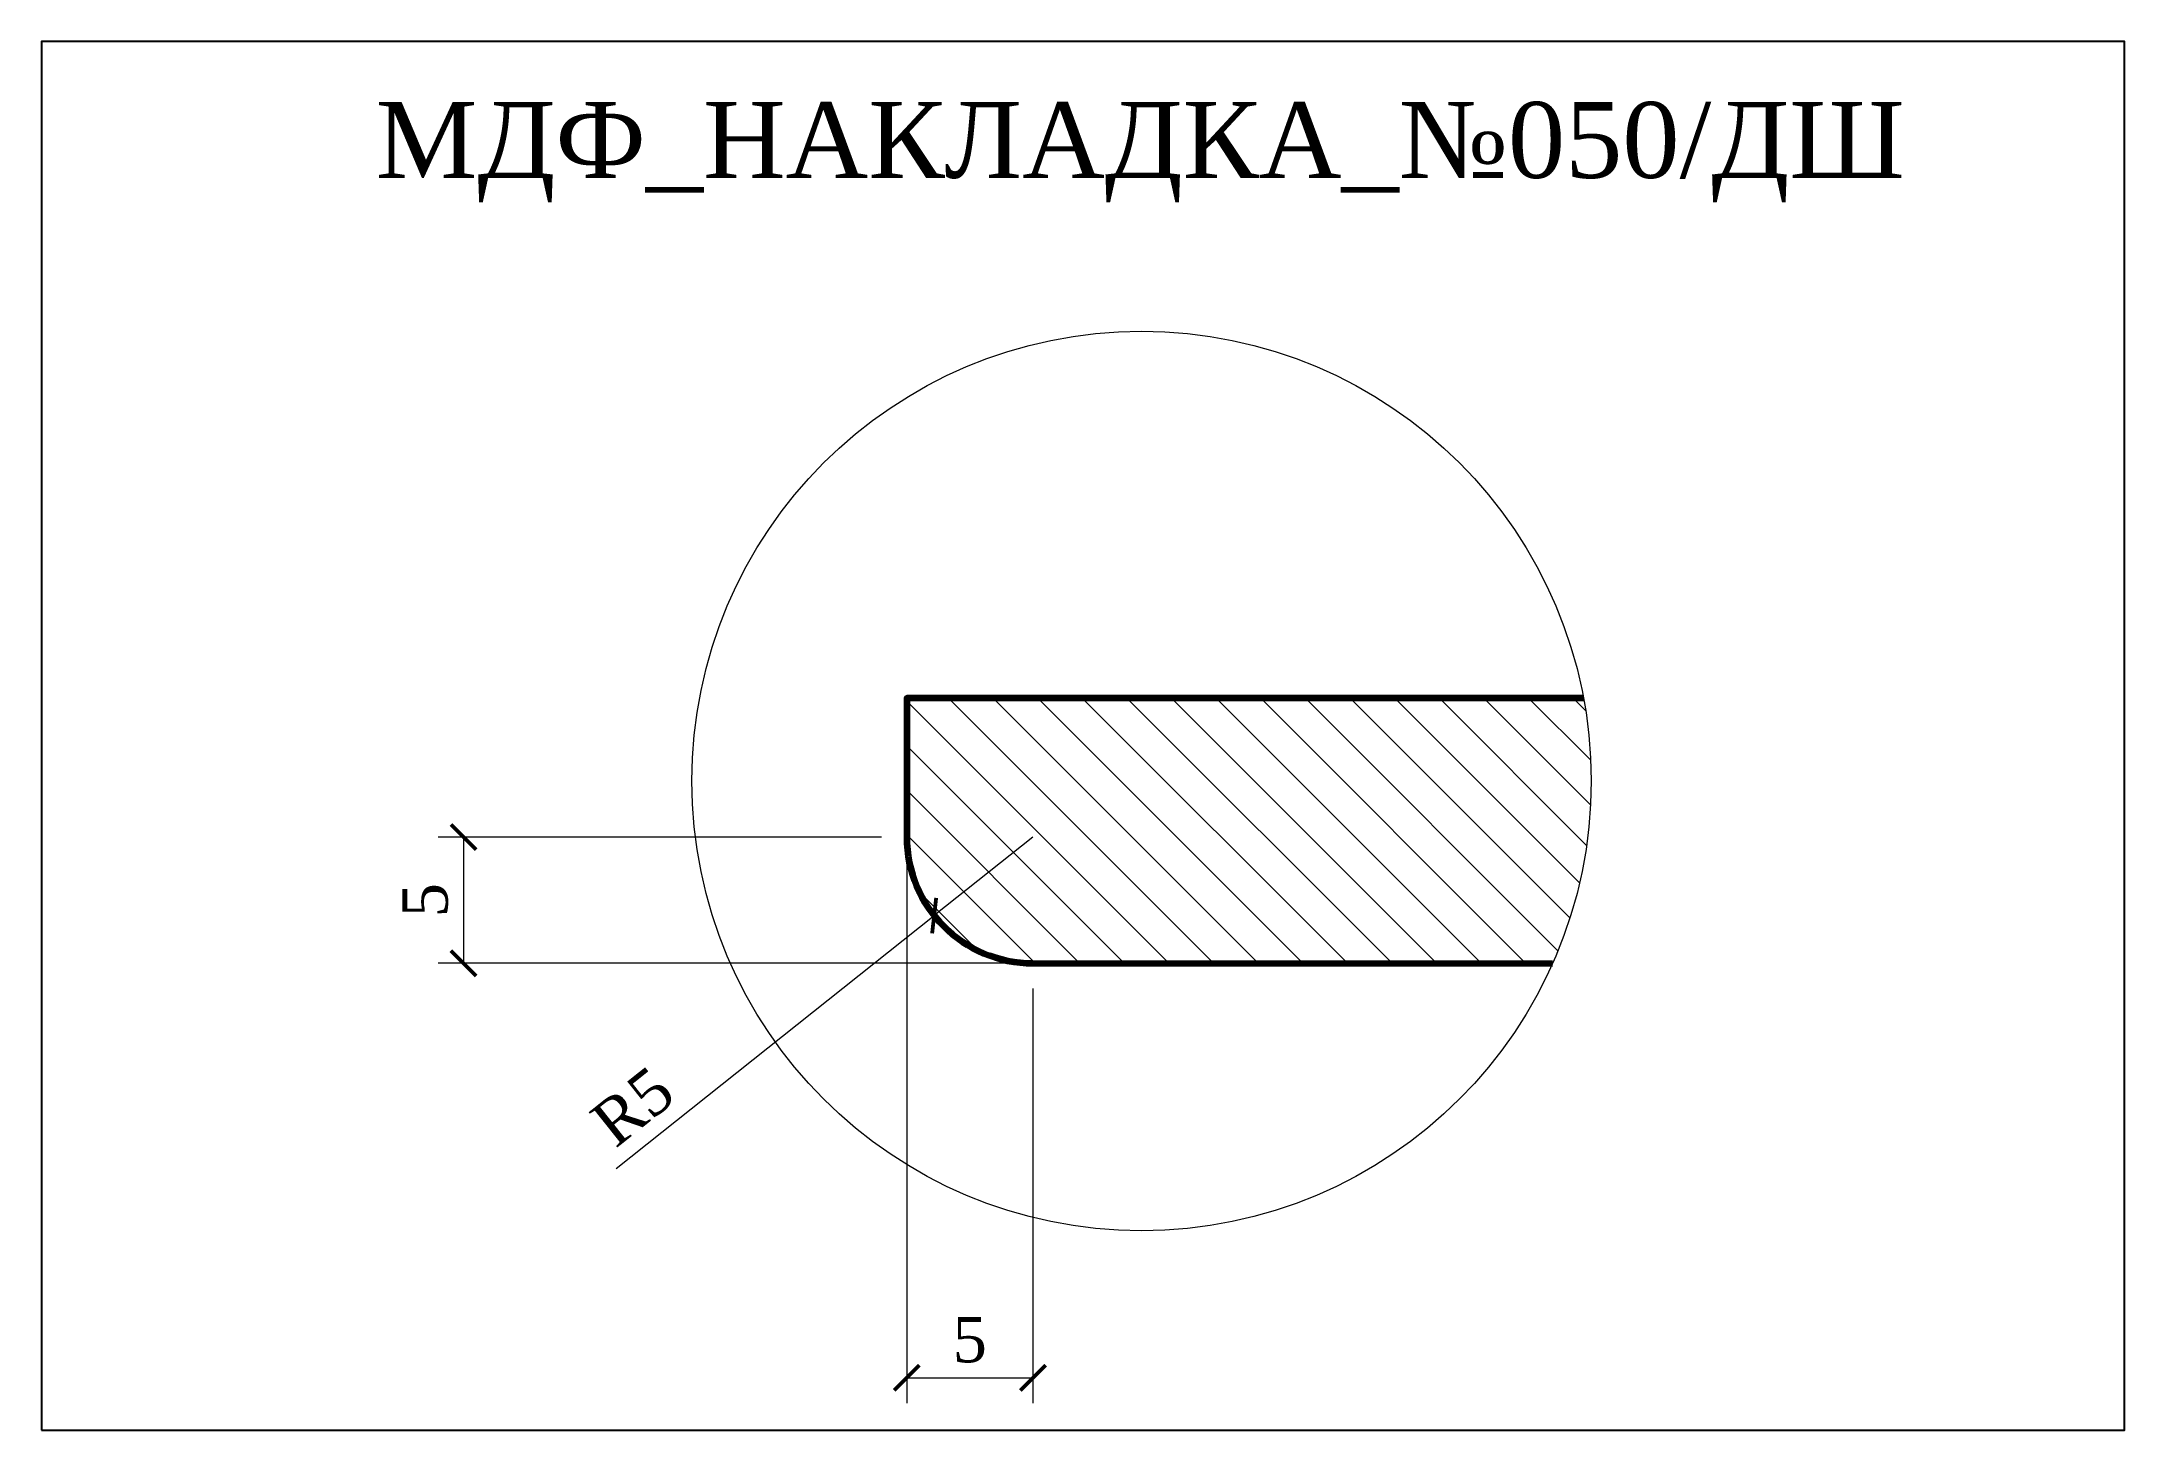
# Model space of a CAD drawing. Header units: millimetres. Extents: x 307029.5 to 307112, y -90600.2 to -90545.2.
import ezdxf

# ---------------------------------------------------------------- set-up
doc = ezdxf.new("R2010")
doc.units = ezdxf.units.MM
doc.header["$MEASUREMENT"] = 0
doc.layers.add('Outside panel', color=7, linetype='Continuous', lineweight=18, true_color=0x7f5e57)
doc.layers.add('линия 50', color=1, linetype='Continuous', lineweight=211)
doc.layers.add('служебный слой ПОЗИЦИИ', color=4, linetype='Continuous', lineweight=13)
doc.layers.add('размеры в модели', color=7, linetype='Continuous')
doc.styles.add('ELECT', font='times.ttf')
doc.styles.get("Standard").update_dxf_attribs({"font": 'times.ttf'})
doc.dimstyles.new('M_1', dxfattribs={"dimtxt": 1.8, "dimasz": 1, "dimexe": 1, "dimexo": 1, "dimgap": 0.6, "dimtad": 1, "dimdec": 0, "dimdsep": 46, "dimtxsty": 'Standard', "dimblk": 'ARCHTICK', "dimcen": -5, "dimclrd": 7, "dimclre": 7, "dimclrt": 7, "dimadec": 0, "dimazin": 0, "dimtfac": 1, "dimtdec": 0, "dimtmove": 0, "dimatfit": 3, "dimfxl": 1, "dimtolj": 1, "dimtzin": 0, "dimlwd": 5, "dimlwe": 5, "dimarcsym": 0})

# ---------------------------------------------------------------- blocks, each defined once
blk = doc.blocks.new('_ArchTick')
at = {"color": 0, "linetype": 'ByBlock', "const_width": 0.15}
blk.add_lwpolyline([(-0.5, -0.5), (0.5, 0.5)], dxfattribs=at)
blk = doc.blocks.new('*D5')
at = {"layer": 'Defpoints', "color": 0, "ltscale": 1000, "transparency": 16777216}
for p in [(307068.779, -90576.743), (307064.866, -90579.856)]:
    blk.add_point(p, dxfattribs=at)
at = {"layer": 'размеры в модели', "color": 7, "lineweight": 5, "ltscale": 1000, "transparency": 16777216}
for p in [(307068.779, -90576.743), (307052.275, -90589.875)]:
    blk.add_line(p, (307064.866, -90579.856), dxfattribs=at)
at = {"layer": 'размеры в модели', "color": 7, "lineweight": 5, "ltscale": 1000, "transparency": 16777216, "rotation": 38.50774319235485}
blk.add_blockref('_ArchTick', (307064.866, -90579.856), dxfattribs=at)
at = {"layer": 'размеры в модели', "color": 7, "ltscale": 1000, "transparency": 16777216, "insert": (307052.929, -90587.418), "char_height": 1.8, "attachment_point": 5, "rotation": 38.50774}
blk.add_mtext('\\A1;R5', dxfattribs=at)
blk = doc.blocks.new('*D6')
at = {"layer": 'Defpoints', "color": 0, "ltscale": 1000, "transparency": 16777216}
for p in [(307063.779, -90576.743), (307046.225, -90581.743), (307068.706, -90581.743)]:
    blk.add_point(p, dxfattribs=at)
at = {"layer": 'размеры в модели', "color": 7, "lineweight": 5, "ltscale": 1000, "transparency": 16777216}
for p, q in [((307062.779, -90576.743), (307045.225, -90576.743)), ((307046.225, -90576.743), (307046.225, -90581.743)), ((307067.706, -90581.743), (307045.225, -90581.743))]:
    blk.add_line(p, q, dxfattribs=at)
for p, rotation in [((307046.225, -90576.743), 90), ((307046.225, -90581.743), 270)]:
    blk.add_blockref('_ArchTick', p, dxfattribs=dict(at, rotation=rotation))
at = {"layer": 'размеры в модели', "color": 7, "ltscale": 1000, "transparency": 16777216, "insert": (307044.709, -90579.243), "char_height": 1.8, "attachment_point": 5, "rotation": 90}
blk.add_mtext('\\A1;5', dxfattribs=at)

msp = doc.modelspace()

# ---------------------------------------------------------------- hatches: boundary and pattern name
at = {"layer": 'Outside panel', "ltscale": 1000}
h = msp.add_hatch(dxfattribs=at)
h.set_pattern_fill('ANSI31', color=256, scale=10, angle=90)
h.set_pattern_definition([(135, (-6.1017, -37.0204), (-0.8838834765, -0.8838834765), [])])
h.paths.add_polyline_path([(307063.779, -90571.243), (307063.779, -90576.743, 0.414182), (307068.778, -90581.743), (307089.363, -90581.746, 0.104755), (307090.893, -90574.523, 0.046335), (307090.588, -90571.243)])

# ---------------------------------------------------------------- linework, layer by layer
at = {"color": 6, "ltscale": 1000}
msp.add_lwpolyline([(307029.512, -90600.241), (307112.012, -90600.241), (307112.012, -90545.241), (307029.512, -90545.241)], close=True, dxfattribs=at)
at = {"layer": 'линия 50'}
msp.add_lwpolyline([(307090.588, -90571.243), (307063.779, -90571.243), (307063.779, -90576.743, 0.414182), (307068.778, -90581.743), (307089.363, -90581.746)], format="xyb", dxfattribs=at)
at = {"layer": 'служебный слой ПОЗИЦИИ', "color": 7, "lineweight": 15}
msp.add_circle((307073.081, -90574.523), 17.812, dxfattribs=at)

# ---------------------------------------------------------------- texts
at = {"color": 7, "ltscale": 1000, "style": 'ELECT'}
msp.add_text('МДФ_НАКЛАДКА_№050/ДШ', height=3, dxfattribs=at).set_placement((307042.744, -90550.636))

# ---------------------------------------------------------------- dimensions: what is measured, and where the dimension line sits
at = {"layer": 'размеры в модели', "color": 0, "ltscale": 1000}
dim = msp.add_linear_dim(base=(307046.225, -90581.743), p1=(307063.779, -90576.743), p2=(307068.706, -90581.743), angle=90, dimstyle='M_1', dxfattribs=at)
dim.commit()
dim.dimension.update_dxf_attribs({"geometry": '*D6', "text_midpoint": (307044.709, -90579.243)})
dim = msp.add_radius_dim(center=(307068.779, -90576.743), mpoint=(307064.866, -90579.856), dimstyle='M_1', dxfattribs=at)
dim.commit()
dim.dimension.update_dxf_attribs({"geometry": '*D5', "text_midpoint": (307053.872, -90588.604), "dimtype": 132})
msp.add_linear_dim(base=(307068.778, -90598.16), p1=(307063.779, -90576.743), p2=(307068.778, -90581.743), dimstyle='M_1', dxfattribs=at).render()

doc.saveas('drawing.dxf')
